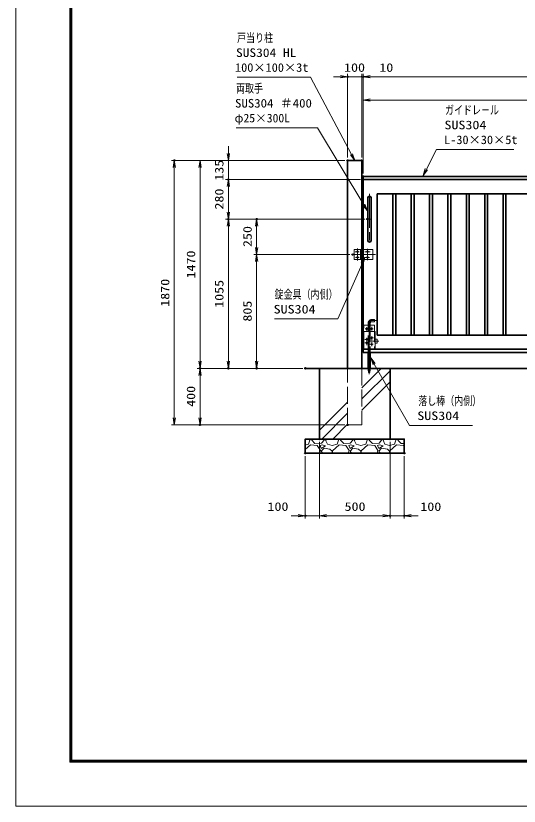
# Model space of a CAD drawing. Units: millimetres at full size, sheet at 1:20. Extents: x -5940 to 5940, y -4200 to 4200.
# Drawn here: x -5940 to -2377, y -4200 to 1389 of the extents above; entities that cross this region are included whole.
import ezdxf
from ezdxf.enums import TextEntityAlignment as Align

# ---------------------------------------------------------------- set-up
doc = ezdxf.new("R2010")
doc.units = ezdxf.units.MM
doc.header["$LTSCALE"] = 20
doc.header["$PDMODE"] = 32
doc.header["$PDSIZE"] = 10
doc.linetypes.add('DASHED', pattern=[7.5, 6, -1.5])
doc.linetypes.add('USER1', pattern=[18, 12, -1.5, 3, -1.5])
for name, color, linetype, lineweight in [('0-0_D-TTL', 7, 'Continuous', 18), ('0-1_軸線', 200, 'USER1', 15), ('0-2_寸法線', 4, 'Continuous', 18), ('0-3_0', 7, 'Continuous', 18), ('0-5_外形線', 7, 'Continuous', 35), ('0-6_隠れ線', 140, 'DASHED', 18), ('0-7_細線', 2, 'Continuous', 35), ('0-C_ハッチング', 253, 'Continuous', 13)]:
    doc.layers.add(name, color=color, linetype=linetype, lineweight=lineweight)
doc.layers.add('0-4_Defpoints', color=7, linetype='Continuous')
doc.styles.add('ＭＳ ゴシック', font='')
doc.styles.get('ＭＳ ゴシック').set_extended_font_data('MS Gothic')

# ---------------------------------------------------------------- blocks, each defined once
blk = doc.blocks.new('_Open')
at = {"layer": '0-3_0'}
blk.add_line((-20, 3.333), (0, 0), dxfattribs=at)
blk.add_lwpolyline([(-20, -3.333), (0, 0), (-20, 0)], dxfattribs=at)
blk = doc.blocks.new('_DOTSMALL')
at = {"layer": '0-3_0'}
for points in [[(0, 0), (-2.5, 0), (-2.48, 0.313)], [(0, 0), (-2.48, -0.313), (-2.5, 0)], [(0, 0), (-2.48, 0.313), (-2.421, 0.622)], [(0, 0), (-2.421, -0.622), (-2.48, -0.313)], [(0, 0), (-2.421, 0.622), (-2.324, 0.92)], [(0, 0), (-2.324, -0.92), (-2.421, -0.622)], [(0, 0), (-2.324, 0.92), (-2.191, 1.204)], [(0, 0), (-2.191, -1.204), (-2.324, -0.92)], [(0, 0), (-2.191, 1.204), (-2.023, 1.469)], [(0, 0), (-2.023, -1.469), (-2.191, -1.204)], [(0, 0), (-2.023, 1.469), (-1.822, 1.711)], [(0, 0), (-1.822, -1.711), (-2.023, -1.469)], [(0, 0), (-1.822, 1.711), (-1.594, 1.926)], [(0, 0), (-1.594, -1.926), (-1.822, -1.711)], [(0, 0), (-1.594, 1.926), (-1.34, 2.111)], [(0, 0), (-1.34, -2.111), (-1.594, -1.926)], [(0, 0), (-1.34, 2.111), (-1.064, 2.262)], [(0, 0), (-1.064, -2.262), (-1.34, -2.111)], [(0, 0), (-1.064, 2.262), (-0.773, 2.378)], [(0, 0), (-0.773, -2.378), (-1.064, -2.262)], [(0, 0), (-0.773, 2.378), (-0.468, 2.456)], [(0, 0), (-0.468, -2.456), (-0.773, -2.378)], [(0, 0), (-0.468, 2.456), (-0.157, 2.495)], [(0, 0), (-0.157, -2.495), (-0.468, -2.456)], [(0, 0), (-0.157, 2.495), (0.157, 2.495)], [(0, 0), (0.157, -2.495), (-0.157, -2.495)], [(0, 0), (0.157, 2.495), (0.468, 2.456)], [(0, 0), (0.468, 2.456), (0.773, 2.378)], [(0, 0), (0.773, 2.378), (1.064, 2.262)], [(0, 0), (1.064, 2.262), (1.34, 2.111)], [(0, 0), (1.34, 2.111), (1.594, 1.926)], [(0, 0), (1.594, 1.926), (1.822, 1.711)], [(0, 0), (1.822, 1.711), (2.023, 1.469)], [(0, 0), (2.023, 1.469), (2.191, 1.204)], [(0, 0), (2.191, 1.204), (2.324, 0.92)], [(0, 0), (2.324, 0.92), (2.421, 0.622)], [(0, 0), (2.421, 0.622), (2.48, 0.313)], [(0, 0), (2.48, 0.313), (2.5, 0)], [(0, 0), (0.468, -2.456), (0.157, -2.495)], [(0, 0), (0.773, -2.378), (0.468, -2.456)], [(0, 0), (1.064, -2.262), (0.773, -2.378)], [(0, 0), (1.34, -2.111), (1.064, -2.262)], [(0, 0), (1.594, -1.926), (1.34, -2.111)], [(0, 0), (1.822, -1.711), (1.594, -1.926)], [(0, 0), (2.023, -1.469), (1.822, -1.711)], [(0, 0), (2.191, -1.204), (2.023, -1.469)], [(0, 0), (2.324, -0.92), (2.191, -1.204)], [(0, 0), (2.421, -0.622), (2.324, -0.92)], [(0, 0), (2.48, -0.313), (2.421, -0.622)], [(0, 0), (2.5, 0), (2.48, -0.313)]]:
    blk.add_solid(points, dxfattribs=at)
blk = doc.blocks.new('S19')
at = {"layer": '0-2_寸法線'}
for points in [[(6890405.9, 2972042.6), (6879478.7, 2972042.6), (6878030.6, 2969254.2), (6877569.7, 2968366.7)], [(6877882.7, 2969331), (6877569.7, 2968366.7), (6878178.5, 2969177.4)]]:
    blk.add_lwpolyline(points, dxfattribs=at)
at = {"layer": '0-2_寸法線', "color": 254, "style": 'ＭＳ ゴシック'}
for s, width, p in [('ガイドレ－ル', 0.75, (6880676.3, 2976639.5)), ('SUS304', 1.2, (6880594.7, 2974539.5)), ('L-30×30×5t', 1.05, (6880546.7, 2972439.5))]:
    blk.add_text(s, height=1212, dxfattribs=dict(at, width=width)).set_placement(p, align=Align.BOTTOM_LEFT)
blk = doc.blocks.new('S21')
at = {"layer": '0-2_寸法線'}
for points in [[(6851236.8, 2982264), (6861636, 2982264), (6867438.4, 2971346.5), (6867907.7, 2970463.5)], [(6867291.2, 2971268.3), (6867907.7, 2970463.5), (6867585.6, 2971424.7)]]:
    blk.add_lwpolyline(points, dxfattribs=at)
at = {"layer": '0-2_寸法線', "color": 254, "style": 'ＭＳ ゴシック'}
for s, width, p in [('戸当り柱', 0.75, (6851236.8, 2986860.8)), ('SUS304 HL', 1.15, (6851092.8, 2984760.8)), ('100×100×3t', 1.05, (6850948.8, 2982660.8))]:
    blk.add_text(s, height=1212, dxfattribs=dict(at, width=width)).set_placement(p, align=Align.BOTTOM_LEFT)
blk = doc.blocks.new('S22')
at = {"layer": '0-2_寸法線'}
for points in [[(6851090.4, 2975113.1), (6862612.8, 2975113.1), (6869176.6, 2964205.9), (6869692.2, 2963349.1)], [(6869033.8, 2964120), (6869692.2, 2963349.1), (6869319.4, 2964291.8)]]:
    blk.add_lwpolyline(points, dxfattribs=at)
at = {"layer": '0-2_寸法線', "color": 254, "style": 'ＭＳ ゴシック'}
for s, width, p in [('両取手', 0.75, (6851090.4, 2979709.9)), ('SUS304 ＃400', 1.1, (6850946.4, 2977609.9))]:
    blk.add_text(s, height=1212, dxfattribs=dict(at, width=width)).set_placement(p, align=Align.BOTTOM_LEFT)
blk.add_text('φ25×300L', height=1212, dxfattribs=at).set_placement((6850888.8, 2975509.9), align=Align.BOTTOM_LEFT)
blk = doc.blocks.new('S23')
at = {"layer": '0-2_寸法線'}
for points in [[(6884553, 2933020.5), (6875632.2, 2933020.5), (6870648.5, 2941689.8), (6870150.1, 2942556.8)], [(6870793, 2941772.9), (6870150.1, 2942556.8), (6870504, 2941606.8)]]:
    blk.add_lwpolyline(points, dxfattribs=at)
at = {"layer": '0-2_寸法線', "color": 254, "style": 'ＭＳ ゴシック'}
for s, width, p in [('落し棒（内側）', 0.75, (6876892.2, 2935517.4)), ('SUS304', 1.2, (6876748.2, 2933417.4))]:
    blk.add_text(s, height=1212, dxfattribs=dict(at, width=width)).set_placement(p, align=Align.BOTTOM_LEFT)
blk = doc.blocks.new('S24')
at = {"layer": '0-2_寸法線'}
for points in [[(6856557.5, 2948085.8), (6865478.3, 2948085.8), (6868936.4, 2955874), (6869342.2, 2956788)], [(6869088.8, 2955806.4), (6869342.2, 2956788), (6868784.1, 2955941.6)]]:
    blk.add_lwpolyline(points, dxfattribs=at)
at = {"layer": '0-2_寸法線', "color": 254, "style": 'ＭＳ ゴシック'}
for s, width, p in [('錠金具（内側）', 0.75, (6856557.5, 2950582.7)), ('SUS304', 1.2, (6856413.5, 2948482.7))]:
    blk.add_text(s, height=1212, dxfattribs=dict(at, width=width)).set_placement(p, align=Align.BOTTOM_LEFT)

msp = doc.modelspace()

# ---------------------------------------------------------------- linework, layer by layer
at = {"layer": '0-0_D-TTL'}
for points in [[(-5940, -4200), (5940, -4200), (5940, 4200), (-5940, 4200)], [(-5558.14, 3889.71), (5558.14, 3889.71), (5558.14, -3888.86), (-5558.14, -3888.86)], [(-5554.61, 3886.18), (5554.61, 3886.18), (5554.61, -3885.32), (-5554.61, -3885.32)], [(-5551.07, 3882.64), (5551.07, 3882.64), (5551.07, -3881.79), (-5551.07, -3881.79)], [(-5547.54, 3879.11), (5547.54, 3879.11), (5547.54, -3878.25), (-5547.54, -3878.25)], [(-5544, 3875.57), (5544, 3875.57), (5544, -3874.71), (-5544, -3874.71)]]:
    msp.add_lwpolyline(points, close=True, dxfattribs=at)
at = {"layer": '0-1_軸線'}
for p, q in [((-3436.16, 129.45), (-3436.16, -228.05)), ((-3449.91, -49.3), (-3422.41, -49.3)), ((-3508.64, -279.3), (-3536.85, -279.3)), ((-3521.16, -341.54), (-3521.16, -256.91)), ((-3431.06, -279.3), (-3469.85, -279.3)), ((-3451.16, -258.09), (-3451.16, -340.37)), ((-3481.16, -299.3), (-3555.66, -299.3)), ((-3393.45, -299.3), (-3481.16, -299.3)), ((-3435.76, -319.3), (-3468.68, -319.3)), ((-3421.16, -766.8), (-3376.81, -766.8)), ((-3466.72, -824.3), (-3410.03, -824.3)), ((-3456.16, -839.38), (-3456.16, -812.38)), ((-3438.66, -784.3), (-3438.66, -969.3)), ((-3421.16, -837.35), (-3421.16, -811.71)), ((-3456.16, -940.62), (-3456.16, -887.3)), ((-3433.65, -889.3), (-3409.35, -889.3)), ((-3421.16, -947.37), (-3421.16, -876.5)), ((-3469.42, -924.3), (-3444.45, -924.3)), ((-3468.75, -899.3), (-3443.78, -899.3)), ((-3433.65, -934.3), (-3410.03, -934.3)), ((-3413.56, -911.8), (-3369.46, -911.8)), ((-3438.66, -969.3), (-3438.66, -1146.03))]:
    msp.add_line(p, q, dxfattribs=at)
msp.add_arc((-3421.16, -784.3), 17.5, 90, 180, dxfattribs=at)
at = {"layer": '0-2_寸法線'}
for p, q in [((-3641.16, 957.89), (-3691.16, 957.89)), ((-3591.16, 385.7), (-3591.16, 977.89)), ((-3491.16, 957.89), (-3591.16, 957.89)), ((-3491.16, 385.7), (-3491.16, 977.89)), ((-3491.16, 385.7), (-3491.16, 977.89)), ((-3491.16, 957.89), (-3481.16, 957.89)), ((-3481.16, 273.2), (-3481.16, 977.89)), ((-3481.16, 273.2), (-3481.16, 977.89)), ((-3481.16, 957.89), (2718.84, 957.89)), ((-3431.16, 957.89), (-3381.16, 957.89)), ((-3481.16, 273.2), (-3481.16, 812.57)), ((-3481.16, 792.57), (1518.84, 792.57)), ((-4435.68, 415.7), (-4435.68, 465.7)), ((-3611.16, 365.7), (-4838.81, 365.7)), ((-4818.81, -1504.3), (-4818.81, 365.7)), ((-3611.16, 365.7), (-4655.68, 365.7)), ((-4635.68, 365.7), (-4635.68, -1104.3)), ((-3611.16, 365.7), (-4455.68, 365.7)), ((-4435.68, 365.7), (-4435.68, 230.7)), ((-3501.16, 230.7), (-4455.68, 230.7)), ((-3501.16, 230.7), (-4455.68, 230.7)), ((-4435.68, 230.7), (-4435.68, -49.3)), ((-4435.68, 180.7), (-4435.68, 130.7)), ((-3469.91, -49.3), (-4455.68, -49.3)), ((-3471.66, -49.3), (-4455.68, -49.3)), ((-4435.68, -49.3), (-4435.68, -1104.3)), ((-3471.66, -49.3), (-4255.68, -49.3)), ((-4235.68, -299.3), (-4235.68, -49.3)), ((-3575.66, -299.3), (-4255.68, -299.3)), ((-3575.66, -299.3), (-4255.68, -299.3)), ((-4235.68, -299.3), (-4235.68, -1104.3)), ((-3909.59, -1104.3), (-4655.68, -1104.3)), ((-3909.59, -1104.3), (-4655.68, -1104.3)), ((-4635.68, -1104.3), (-4635.68, -1504.3)), ((-3909.59, -1104.3), (-4455.68, -1104.3)), ((-3909.59, -1104.3), (-4255.68, -1104.3)), ((-3611.16, -1504.3), (-4838.81, -1504.3)), ((-3611.16, -1504.3), (-4655.68, -1504.3)), ((-3791.16, -1624.3), (-3791.16, -2166.56)), ((-3791.16, -1624.3), (-3791.16, -2166.56)), ((-3291.16, -1624.3), (-3291.16, -2166.56)), ((-3291.16, -1624.3), (-3291.16, -2166.56)), ((-3891.16, -1724.3), (-3891.16, -2166.56)), ((-3191.16, -1724.3), (-3191.16, -2166.56)), ((-3941.16, -2146.56), (-3991.16, -2146.56)), ((-3791.16, -2146.56), (-3891.16, -2146.56)), ((-3791.16, -2146.56), (-3291.16, -2146.56)), ((-3741.16, -2146.56), (-3691.16, -2146.56)), ((-3341.16, -2146.56), (-3391.16, -2146.56)), ((-3291.16, -2146.56), (-3191.16, -2146.56)), ((-3141.16, -2146.56), (-3091.16, -2146.56))]:
    msp.add_line(p, q, dxfattribs=at)
at = {"layer": '0-4_Defpoints'}
for p in [(-3591.16, 957.89), (-3481.16, 957.89), (-4818.81, 365.7), (-3591.16, 365.7), (-3591.16, 365.7), (-3491.16, 365.7), (-4435.68, 230.7), (-3481.16, 253.2), (-3481.16, 230.7), (-4435.68, -49.3), (-4235.68, -49.3), (-3451.66, -49.3), (-3449.91, -49.3), (-3555.66, -299.3), (-4635.68, -1104.3), (-4435.68, -1104.3), (-4235.68, -1104.3), (-3889.59, -1104.3), (-4635.68, -1504.3), (-3591.16, -1504.3), (-3791.16, -1604.3), (-3291.16, -1604.3), (-3891.16, -1704.3), (-3191.16, -1704.3), (-3891.16, -2146.56), (-3291.16, -2146.56), (-3191.16, -2146.56)]:
    msp.add_point(p, dxfattribs=at)
at = {"layer": '0-5_外形線'}
for p, q in [((-3591.16, 365.7), (-3591.16, -1104.3)), ((-3491.16, 365.7), (-3591.16, 365.7)), ((-3491.16, -1104.3), (-3491.16, 365.7)), ((1518.84, 253.2), (-3481.16, 253.2)), ((-3481.16, 230.7), (-3481.16, 253.2)), ((-3481.16, 230.7), (1518.84, 230.7)), ((-3481.16, -969.3), (-3481.16, 230.7)), ((-3381.16, 130.7), (1518.84, 130.7)), ((-3381.16, -869.3), (-3381.16, 130.7)), ((-3271.16, -869.3), (-3271.16, 130.7)), ((-3251.16, -869.3), (-3251.16, 130.7)), ((-3141.16, -869.3), (-3141.16, 130.7)), ((-3121.16, -869.3), (-3121.16, 130.7)), ((-3011.16, -869.3), (-3011.16, 130.7)), ((-2991.16, -869.3), (-2991.16, 130.7)), ((-2881.16, -869.3), (-2881.16, 130.7)), ((-2861.16, -869.3), (-2861.16, 130.7)), ((-2751.16, -869.3), (-2751.16, 130.7)), ((-2731.16, -869.3), (-2731.16, 130.7)), ((-2621.16, -869.3), (-2621.16, 130.7)), ((-2601.16, -869.3), (-2601.16, 130.7)), ((-2491.16, -869.3), (-2491.16, 130.7)), ((-2471.16, -869.3), (-2471.16, 130.7)), ((-3448.66, 100.7), (-3448.66, -199.3)), ((-3423.66, 100.7), (-3423.66, -199.3)), ((-3489.16, -264.3), (-3489.16, -334.3)), ((-3481.16, -264.3), (-3489.16, -264.3)), ((-3481.16, -334.3), (-3489.16, -334.3)), ((1518.84, -869.3), (-3381.16, -869.3)), ((-3481.16, -969.3), (1518.84, -969.3)), ((-3481.16, -991.8), (-3481.16, -969.3)), ((-3381.16, -991.8), (-3481.16, -991.8)), ((-3446.16, -1104.3), (-3446.16, -991.8)), ((-3431.16, -1104.3), (-3431.16, -991.8)), ((-3381.16, -991.8), (1518.84, -991.8)), ((-3889.59, -1104.3), (2918.84, -1104.3))]:
    msp.add_line(p, q, dxfattribs=at)
for points in [[(-3481.16, 175.7), (-3491.16, 175.7), (-3491.16, 125.7), (-3481.16, 125.7)], [(-3481.16, -864.3), (-3491.16, -864.3), (-3491.16, -914.3), (-3481.16, -914.3)]]:
    msp.add_lwpolyline(points, close=True, dxfattribs=at)
for centre, start, end in [((-3436.16, 100.7), 0, 180), ((-3436.16, -199.3), 180, 0)]:
    msp.add_arc(centre, 12.5, start, end, dxfattribs=at)
at = {"layer": '0-6_隠れ線'}
for p, q in [((-3544.16, -334.3), (-3544.16, -264.3)), ((-3544.16, -264.3), (-3494.16, -264.3)), ((-3500.16, -264.3), (-3500.16, -334.3)), ((-3494.16, -264.3), (-3494.16, -334.3)), ((-3414.16, -264.3), (-3481.16, -264.3)), ((-3480.16, -264.3), (-3480.16, -334.3)), ((-3414.16, -264.3), (-3414.16, -334.3)), ((-3494.16, -334.3), (-3544.16, -334.3)), ((-3508.64, -319.3), (-3535.67, -319.3)), ((-3414.16, -334.3), (-3481.16, -334.3)), ((-3401.16, -759.3), (-3421.16, -759.3)), ((-3401.16, -774.3), (-3421.16, -774.3)), ((-3401.16, -759.3), (-3401.16, -774.3)), ((-3476.16, -969.3), (-3476.16, -799.3)), ((-3476.16, -799.3), (-3401.16, -799.3)), ((-3446.16, -784.3), (-3446.16, -799.3)), ((-3446.16, -991.8), (-3446.16, -799.3)), ((-3431.16, -784.3), (-3431.16, -799.3)), ((-3431.16, -799.3), (-3431.16, -991.8)), ((-3401.16, -799.3), (-3401.16, -969.3)), ((-3476.16, -844.3), (-3401.16, -844.3)), ((-3401.16, -844.3), (-3396.16, -844.3)), ((-3396.16, -844.3), (-3396.16, -969.3)), ((-3396.16, -896.8), (-3381.16, -896.8)), ((-3381.16, -926.8), (-3396.16, -926.8)), ((-3381.16, -896.8), (-3381.16, -926.8)), ((-3591.16, -1504.3), (-3591.16, -1104.3)), ((-3491.16, -1104.3), (-3491.16, -1504.3)), ((-3446.16, -1114.3), (-3446.16, -1104.3)), ((-3431.16, -1114.3), (-3446.16, -1114.3)), ((-3446.16, -1114.3), (-3443.66, -1134.3)), ((-3433.66, -1134.3), (-3431.16, -1114.3)), ((-3431.16, -1114.3), (-3431.16, -1104.3)), ((-3443.66, -1134.3), (-3433.66, -1134.3)), ((-3591.16, -1504.3), (-3491.16, -1504.3))]:
    msp.add_line(p, q, dxfattribs=at)
for centre in [(-3521.16, -279.3), (-3451.16, -279.3), (-3521.16, -319.3), (-3451.16, -319.3), (-3456.16, -824.3), (-3421.16, -824.3), (-3421.16, -889.3), (-3456.16, -899.3), (-3456.16, -924.3), (-3421.16, -934.3)]:
    msp.add_circle(centre, 5, dxfattribs=at)
for radius in [25, 10]:
    msp.add_arc((-3421.16, -784.3), radius, 90, 180, dxfattribs=at)
at = {"layer": '0-7_細線'}
for p, q in [((-3791.16, -1604.3), (-3791.16, -1104.3)), ((-3291.16, -1604.3), (-3291.16, -1104.3)), ((-3291.16, -1604.3), (-3791.16, -1604.3))]:
    msp.add_line(p, q, dxfattribs=at)
msp.add_lwpolyline([(-3891.16, -1704.3), (-3191.16, -1704.3), (-3191.16, -1604.3), (-3891.16, -1604.3)], close=True, dxfattribs=at)
at = {"layer": '0-C_ハッチング'}
for p, q in [((-3491.16, -1242.25), (-3353.22, -1104.3)), ((-3491.16, -1320.82), (-3291.16, -1120.82)), ((-3491.16, -1399.4), (-3291.16, -1199.4)), ((-3791.16, -1542.25), (-3591.16, -1342.25)), ((-3774.64, -1604.3), (-3591.16, -1420.82)), ((-3696.06, -1604.3), (-3591.16, -1499.4)), ((-3869.1, -1640.45), (-3858.94, -1612.01)), ((-3862.5, -1604.3), (-3858.94, -1612.01)), ((-3844.72, -1612.01), (-3841.83, -1604.3)), ((-3822.37, -1636.39), (-3844.72, -1612.01)), ((-3757.34, -1612.01), (-3775.63, -1632.33)), ((-3757.34, -1612.01), (-3758.88, -1604.3)), ((-3747.18, -1612.01), (-3734.99, -1640.45)), ((-3745.15, -1612.01), (-3741.85, -1604.3)), ((-3665.9, -1640.45), (-3655.74, -1612.01)), ((-3659.3, -1604.3), (-3655.74, -1612.01)), ((-3641.52, -1612.01), (-3638.63, -1604.3)), ((-3619.17, -1636.39), (-3641.52, -1612.01)), ((-3554.14, -1612.01), (-3572.43, -1632.33)), ((-3554.14, -1612.01), (-3555.68, -1604.3)), ((-3543.98, -1612.01), (-3531.79, -1640.45)), ((-3541.95, -1612.01), (-3538.65, -1604.3)), ((-3462.7, -1640.45), (-3452.54, -1612.01)), ((-3456.1, -1604.3), (-3452.54, -1612.01)), ((-3438.32, -1612.01), (-3435.43, -1604.3)), ((-3415.97, -1636.39), (-3438.32, -1612.01)), ((-3350.94, -1612.01), (-3369.23, -1632.33)), ((-3350.94, -1612.01), (-3352.48, -1604.3)), ((-3340.78, -1612.01), (-3328.59, -1640.45)), ((-3338.75, -1612.01), (-3335.45, -1604.3)), ((-3259.5, -1640.45), (-3249.34, -1612.01)), ((-3252.9, -1604.3), (-3249.34, -1612.01)), ((-3235.12, -1612.01), (-3232.23, -1604.3)), ((-3212.77, -1636.39), (-3235.12, -1612.01)), ((-3891.16, -1646.94), (-3869.1, -1640.45)), ((-3854.88, -1644.52), (-3891.16, -1677.64)), ((-3806.11, -1648.58), (-3854.88, -1644.52)), ((-3775.63, -1632.33), (-3822.37, -1636.39)), ((-3783.76, -1685.16), (-3806.11, -1648.58)), ((-3771.57, -1644.52), (-3785.79, -1650.61)), ((-3785.79, -1650.61), (-3777.66, -1670.93)), ((-3777.66, -1670.93), (-3747.18, -1652.65)), ((-3757.34, -1668.9), (-3777.66, -1689.22)), ((-3747.18, -1652.65), (-3771.57, -1644.52)), ((-3716.7, -1675), (-3757.34, -1668.9)), ((-3734.99, -1640.45), (-3700.45, -1650.61)), ((-3700.45, -1689.22), (-3716.7, -1675)), ((-3700.45, -1650.61), (-3665.9, -1640.45)), ((-3651.68, -1644.52), (-3698.42, -1687.19)), ((-3602.91, -1648.58), (-3651.68, -1644.52)), ((-3572.43, -1632.33), (-3619.17, -1636.39)), ((-3580.56, -1685.16), (-3602.91, -1648.58)), ((-3568.37, -1644.52), (-3582.59, -1650.61)), ((-3582.59, -1650.61), (-3574.46, -1670.93)), ((-3574.46, -1670.93), (-3543.98, -1652.65)), ((-3554.14, -1668.9), (-3574.46, -1689.22)), ((-3543.98, -1652.65), (-3568.37, -1644.52)), ((-3513.5, -1675), (-3554.14, -1668.9)), ((-3531.79, -1640.45), (-3497.25, -1650.61)), ((-3497.25, -1689.22), (-3513.5, -1675)), ((-3497.25, -1650.61), (-3462.7, -1640.45)), ((-3448.48, -1644.52), (-3495.22, -1687.19)), ((-3399.71, -1648.58), (-3448.48, -1644.52)), ((-3369.23, -1632.33), (-3415.97, -1636.39)), ((-3377.36, -1685.16), (-3399.71, -1648.58)), ((-3365.17, -1644.52), (-3379.39, -1650.61)), ((-3379.39, -1650.61), (-3371.26, -1670.93)), ((-3371.26, -1670.93), (-3340.78, -1652.65)), ((-3350.94, -1668.9), (-3371.26, -1689.22)), ((-3340.78, -1652.65), (-3365.17, -1644.52)), ((-3310.3, -1675), (-3350.94, -1668.9)), ((-3328.59, -1640.45), (-3294.05, -1650.61)), ((-3294.05, -1689.22), (-3310.3, -1675)), ((-3294.05, -1650.61), (-3259.5, -1640.45)), ((-3245.28, -1644.52), (-3292.02, -1687.19)), ((-3196.51, -1648.58), (-3245.28, -1644.52)), ((-3191.16, -1634.51), (-3212.77, -1636.39)), ((-3191.16, -1657.34), (-3196.51, -1648.58)), ((-3789.89, -1704.3), (-3783.76, -1685.16)), ((-3777.66, -1689.22), (-3767.61, -1704.3)), ((-3702.05, -1704.3), (-3700.45, -1701.41)), ((-3700.45, -1701.41), (-3700.45, -1689.22)), ((-3698.42, -1687.19), (-3699.23, -1704.3)), ((-3586.69, -1704.3), (-3580.56, -1685.16)), ((-3574.46, -1689.22), (-3564.41, -1704.3)), ((-3498.85, -1704.3), (-3497.25, -1701.41)), ((-3497.25, -1701.41), (-3497.25, -1689.22)), ((-3495.22, -1687.19), (-3496.03, -1704.3)), ((-3383.49, -1704.3), (-3377.36, -1685.16)), ((-3371.26, -1689.22), (-3361.21, -1704.3)), ((-3295.65, -1704.3), (-3294.05, -1701.41)), ((-3294.05, -1701.41), (-3294.05, -1689.22)), ((-3292.02, -1687.19), (-3292.83, -1704.3))]:
    msp.add_line(p, q, dxfattribs=at)

# ---------------------------------------------------------------- block references
at = {"layer": '0-2_寸法線'}
for name, p, xscale, yscale in [('S21', (-346935.79, -148158.7), 0.05, 0.05), ('_Open', (-3591.16, 957.89), 2.5, 2.5), ('_DOTSMALL', (-3491.16, 957.89), 2.5, 2.5), ('S22', (-346935.79, -148158.7), 0.05, 0.05), ('S19', (-346935.79, -148158.7), 0.05, 0.05), ('S24', (-346935.79, -148158.7), 0.05, 0.05), ('S23', (-346935.79, -148158.7), 0.05, 0.05), ('_Open', (-3891.16, -2146.56), 2.5, 2.5), ('_Open', (-3291.16, -2146.56), 2.5, 2.5), ('_Open', (-3291.16, -2146.56), 2.5, 2.5)]:
    msp.add_blockref(name, p, dxfattribs=dict(at, xscale=xscale, yscale=yscale))
at = {"layer": '0-2_寸法線', "xscale": 2.5, "yscale": 2.5}
for name, p, rotation in [('_DOTSMALL', (-3491.16, 957.89), 180), ('_Open', (-3481.16, 957.89), 180), ('_Open', (-3481.16, 957.89), 180), ('_Open', (-3481.16, 792.57), 180), ('_Open', (-4435.68, 365.7), 270), ('_Open', (-4818.81, 365.7), 90), ('_Open', (-4635.68, 365.7), 90), ('_Open', (-4435.68, 230.7), 90), ('_Open', (-4435.68, 230.7), 90), ('_Open', (-4435.68, -49.3), 270), ('_Open', (-4435.68, -49.3), 90), ('_Open', (-4235.68, -49.3), 90), ('_Open', (-4235.68, -299.3), 270), ('_Open', (-4235.68, -299.3), 90), ('_Open', (-4635.68, -1104.3), 270), ('_Open', (-4435.68, -1104.3), 270), ('_Open', (-4235.68, -1104.3), 270), ('_Open', (-4635.68, -1104.3), 90), ('_Open', (-4818.81, -1504.3), 270), ('_Open', (-4635.68, -1504.3), 270), ('_Open', (-3791.16, -2146.56), 180), ('_Open', (-3791.16, -2146.56), 180), ('_Open', (-3191.16, -2146.56), 180)]:
    msp.add_blockref(name, p, dxfattribs=dict(at, rotation=rotation))

# ---------------------------------------------------------------- texts
at = {"layer": '0-2_寸法線', "color": 254, "style": 'ＭＳ ゴシック', "width": 1.2}
for s, p in [('100', (-3616.76, 974.24)), ('10', (-3367.17, 974.24)), ('100', (-4158.68, -2130.22)), ('500', (-3613.16, -2130.22)), ('100', (-3076.74, -2130.22))]:
    msp.add_text(s, height=60.56, dxfattribs=at).set_placement(p, align=Align.BOTTOM_LEFT)
for s, p in [('135', (-4452.02, 222.6)), ('280', (-4452.02, 18.7)), ('250', (-4252.02, -246.3)), ('1470', (-4652.02, -468.9)), ('1870', (-4835.16, -668.9)), ('1055', (-4452.02, -676.4)), ('805', (-4252.02, -773.8)), ('400', (-4652.02, -1376.3))]:
    msp.add_text(s, height=60.56, rotation=90, dxfattribs=at).set_placement(p, align=Align.BOTTOM_LEFT)

doc.saveas('drawing.dxf')
